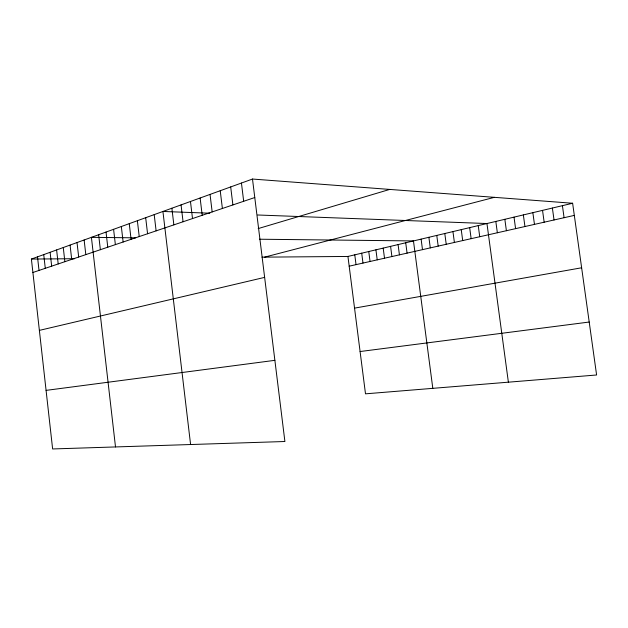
<?xml version="1.0" encoding="UTF-8"?>
<svg xmlns="http://www.w3.org/2000/svg" width="628" height="628" viewBox="0 0 628 628"><rect width="100%" height="100%" fill="white"/><g stroke="black" fill="none" stroke-linecap="round" stroke-linejoin="round"><path stroke-width="0.94" d="M252.495 179.043L284.9 441.508L52.626 448.957L31.4 259.066L252.495 179.043L572.626 203.252L596.6 374.987L365.496 393.834L347.936 256.452L261.962 257.158M32.899 272.497L254.78 197.53M258.171 228.592L389.721 189.421M264.608 257.142L494.401 197.333M347.936 256.452L572.626 203.252M39.368 330.383L264.639 277.38M349.184 266.186L574.322 215.396M354.545 308.128L581.638 267.779M46.08 390.381L274.883 360.331M360.087 351.531L589.205 322.038M31.4 259.066L74.685 258.712M135.562 237.839L91.413 237.345L115.505 446.94M259.411 239.221L413.467 240.932L432.81 388.347M209.823 213.206L162.927 211.463L190.59 444.53M257.645 214.988L486.951 223.537L508.382 382.185M562.413 205.67L564.085 217.712M552.381 208.041L554.037 219.973M542.537 210.372L544.162 222.202M532.858 212.664L534.467 224.392M523.352 214.917L524.945 226.535M514.018 217.123L515.588 228.647M504.841 219.298L506.396 230.719M495.822 221.433L497.352 232.76M478.238 225.601L479.737 236.732M469.666 227.626L471.149 238.671M461.235 229.62L462.703 240.579M452.945 231.583L454.397 242.455M444.797 233.514L446.225 244.292M436.774 235.414L438.187 246.105M428.877 237.282L430.282 247.895M421.113 239.127L422.495 249.646M405.712 242.769L407.07 253.131M398.089 244.575L399.424 254.85M390.585 246.349L391.903 256.546M383.19 248.099L384.509 258.218M375.921 249.826L377.216 259.859M368.762 251.522L370.049 261.476M361.712 253.186L362.984 263.069M354.773 254.827L356.029 264.639M241.442 183.038L243.68 201.282M230.688 186.932L232.894 204.924M220.224 190.724L222.391 208.472M210.042 194.405L212.162 211.926M200.128 198.001L202.208 215.294M190.465 201.494L192.513 218.568M181.052 204.901L183.07 221.763M171.876 208.221L173.854 224.871M154.198 214.619L156.121 230.869M145.68 217.704L147.572 233.749M137.367 220.711L139.228 236.568M129.258 223.647L131.087 239.323M121.33 226.52L123.135 242.008M113.59 229.322L115.371 244.63M106.03 232.054L107.781 247.196M98.643 234.731L100.362 249.701M84.136 239.982L85.816 254.615M77.024 242.557L78.681 257.025M70.069 245.069L71.702 259.388M63.271 247.534L64.872 261.688M56.614 249.944L58.2 263.948M50.107 252.299L51.669 266.154M43.74 254.607L45.279 268.313M37.507 256.86L39.022 270.425"/></g></svg>
